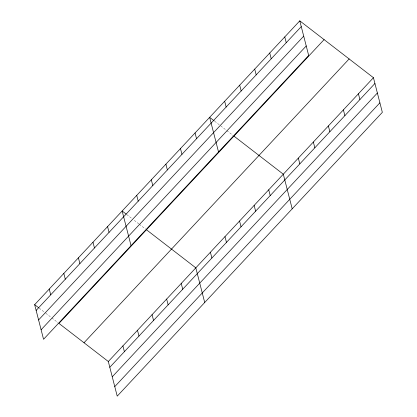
<?xml version="1.0" encoding="UTF-8"?>
<svg xmlns="http://www.w3.org/2000/svg" width="417" height="417" viewBox="0 0 417 417"><rect width="100%" height="100%" fill="white"/><g stroke="black" fill="none" stroke-linecap="round" stroke-linejoin="round"><path stroke-width="0.31" stroke-dasharray="2.08 1.56" d="M214.703 121.253L220.275 125.553M220.781 125.944L226.353 130.245M226.858 130.636L232.936 135.322M126.705 214.52L131.772 218.43M134.305 220.379L138.861 223.898M139.367 224.289L145.444 228.98M39.219 308.173L45.297 312.865M45.802 313.256L51.369 317.556M51.88 317.947L57.958 322.638"/><path stroke-width="0.63" d="M299.781 20.85L308.679 55.492L43.556 339.297L34.658 304.66L299.781 20.85L373.444 77.703L382.342 112.34L117.219 396.15L108.321 361.508L58.969 323.42L324.092 39.61M36.138 310.43L301.262 26.62M38.588 319.954L303.712 36.149M41.106 329.774L306.229 45.964M84.015 342.748L349.138 58.938M108.321 361.508L373.444 77.703M109.807 367.278L374.93 83.473M112.251 376.806L377.375 92.996M114.774 386.622L379.892 102.817M214.197 120.862L209.642 117.344L218.534 151.986M233.947 136.104L283.305 174.197L292.197 208.839M126.2 214.13L122.15 211.002L131.042 245.644M146.461 229.762L195.813 267.85L204.711 302.492M34.658 304.66L38.708 307.782M358.422 93.783L359.902 99.554M343.399 109.864L344.88 115.634M328.377 125.95L329.857 131.72M313.355 142.03L314.835 147.8M284.759 36.931L286.239 42.701M298.327 158.111L299.807 163.881M269.736 53.016L271.217 58.787M254.709 69.097L256.194 74.867M268.725 189.803L270.206 195.573M239.686 85.177L241.167 90.948M254.141 205.414L255.621 211.184M224.664 101.263L226.144 107.033M239.561 221.026L241.042 226.796M224.977 236.632L226.457 242.402M195.057 132.955L196.543 138.725M210.397 252.243L211.878 258.014M180.478 148.561L181.958 154.332M165.893 164.173L167.379 169.943M181.233 283.461L182.714 289.231M151.314 179.784L152.794 185.555M166.649 299.072L168.134 304.843M136.729 195.391L138.215 201.161M152.069 314.679L153.55 320.449M137.485 330.29L138.97 336.06M107.57 226.608L109.051 232.378M122.906 345.901L124.386 351.672M92.986 242.22L94.466 247.99M78.406 257.831L79.887 263.601M63.822 273.437L65.302 279.208M49.242 289.049L50.723 294.819"/></g></svg>
